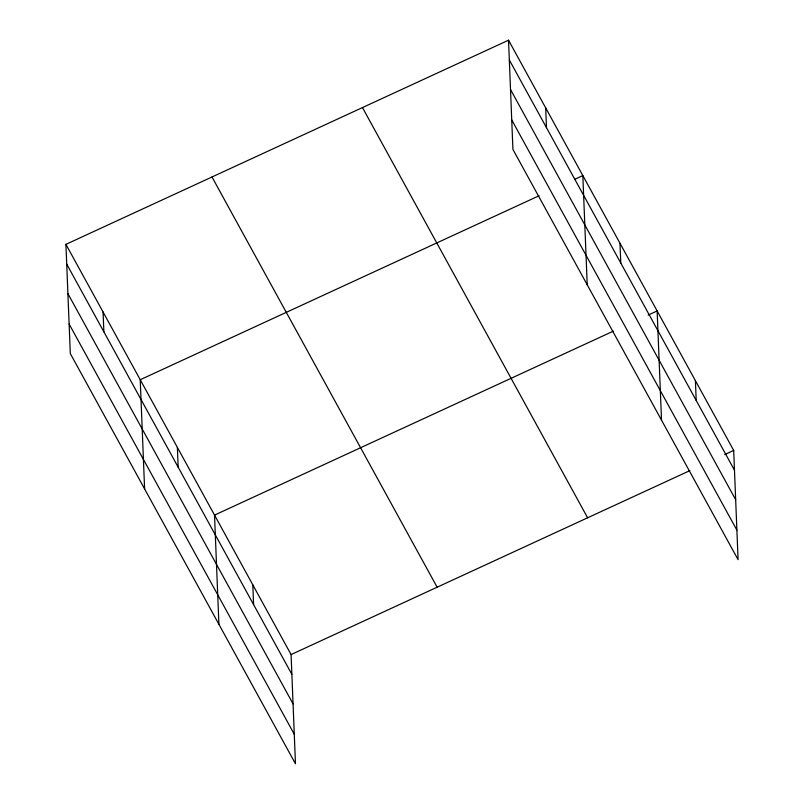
<?xml version="1.0" encoding="UTF-8"?>
<svg xmlns="http://www.w3.org/2000/svg" width="804" height="804" viewBox="0 0 804 804"><rect width="100%" height="100%" fill="white"/><g stroke="black" fill="none" stroke-linecap="round" stroke-linejoin="round"><path stroke-width="1.21" d="M65.928 244.356L291.078 654.577L295.47 763.8L70.31 353.579L65.928 244.356L508.53 40.2L733.69 450.421L738.072 559.644L512.922 149.423L508.53 40.2M539.012 195.784L140.228 379.729L144.609 488.953M574.971 179.202L582.83 175.573L587.221 284.797M613.311 331.158L214.527 515.103L218.909 624.326M648.145 315.098L657.139 310.947L661.521 420.17M291.078 654.577L689.872 470.631M724.695 454.572L733.69 450.421M509.334 59.978L734.484 470.209M510.51 89.495L735.67 499.716M511.736 119.907L736.886 530.127M362.473 107.575L587.624 517.796M211.985 176.98L437.135 587.201M66.722 264.134L291.872 674.355M67.908 293.651L293.058 703.872M69.124 324.062L294.284 734.283M695.41 380.684L696.204 400.462M619.984 243.26L620.778 263.039M545.685 107.887L546.479 127.665M252.808 584.84L253.602 604.618M177.372 447.416L178.176 467.194M103.073 312.042L103.867 331.821"/></g></svg>
